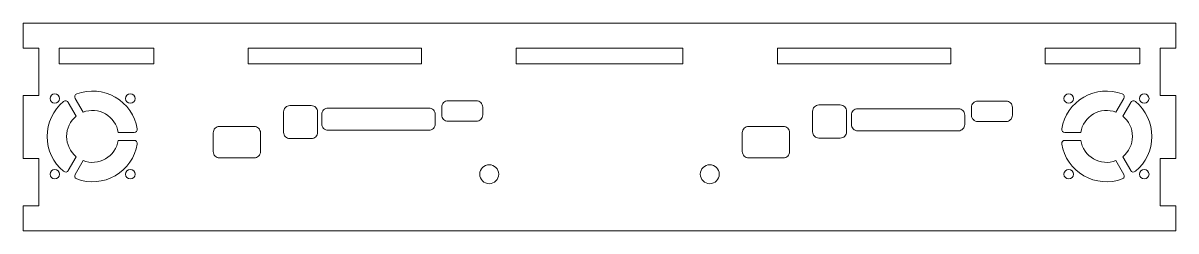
# Model space of a CAD drawing. Header units: millimetres. Extents: x -523 to -157, y 68 to 134.
import ezdxf

# ---------------------------------------------------------------- set-up
doc = ezdxf.new("R2010")
doc.units = ezdxf.units.MM

msp = doc.modelspace()

# ---------------------------------------------------------------- linework, layer by layer
at = {"color": 1, "lineweight": 5, "true_color": 0xff0000, "flags": 128}
for points in [[(-522.9, 75.81), (-522.9, 67.81), (-156.9, 67.81), (-156.9, 75.81), (-161.9, 75.81), (-161.9, 90.81), (-156.9, 90.81), (-156.9, 110.81), (-161.9, 110.81), (-161.9, 125.82), (-156.9, 125.82), (-156.9, 133.82), (-522.9, 133.82), (-522.9, 125.82), (-517.9, 125.82), (-517.9, 110.81), (-522.9, 110.81), (-522.9, 90.81), (-517.9, 90.81), (-517.9, 75.81)], [(-511.4, 125.82), (-481.4, 125.82), (-481.4, 120.82), (-511.4, 120.82)], [(-451.4, 125.82), (-396.4, 125.82), (-396.4, 120.82), (-451.4, 120.82)], [(-366.4, 120.82), (-366.4, 125.82), (-313.4, 125.82), (-313.4, 120.82)], [(-283.4, 120.82), (-283.4, 125.82), (-228.4, 125.82), (-228.4, 120.82)], [(-198.4, 120.82), (-198.4, 125.82), (-168.4, 125.82), (-168.4, 120.82)]]:
    msp.add_lwpolyline(points, close=True, dxfattribs=at)
for points in [[(-486.65, 100.24, 0.469857), (-505.85, 111.33, 0.464536), (-506.37, 109.89), (-503.84, 105.51, -0.480035), (-492.69, 99.08), (-487.63, 99.08, 0.464536)], [(-193.15, 100.24, 0.464536), (-192.16, 99.08), (-187.11, 99.08, -0.480035), (-175.96, 105.51), (-173.43, 109.89, 0.464536), (-173.95, 111.33, 0.469857)], [(-506, 104.26), (-508.53, 108.64, 0.464536), (-510.04, 108.91, 0.469857), (-510.04, 86.74, 0.464536), (-508.53, 87.01), (-506, 91.39, -0.480035)], [(-429.4, 105.62), (-429.4, 99.12, -0.414214), (-431.4, 97.12), (-438.2, 97.12, -0.414214), (-440.2, 99.12), (-440.2, 105.62, -0.414214), (-438.2, 107.62), (-431.4, 107.62, -0.414214)], [(-428.06, 101.8), (-428.06, 104.8, -0.414214), (-426.06, 106.8), (-394.06, 106.8, -0.414214), (-392.06, 104.8), (-392.06, 101.8, -0.414214), (-394.06, 99.8), (-426.06, 99.8, -0.414214)], [(-376.98, 107.13), (-376.98, 104.63, -0.414214), (-378.98, 102.63), (-387.98, 102.63, -0.414214), (-389.98, 104.63), (-389.98, 107.13, -0.414214), (-387.98, 109.13), (-378.98, 109.13, -0.414214)], [(-263.45, 97.3), (-270.25, 97.3, -0.414214), (-272.25, 99.3), (-272.25, 105.8, -0.414214), (-270.25, 107.8), (-263.45, 107.8, -0.414214), (-261.45, 105.8), (-261.45, 99.3, -0.414214)], [(-259.94, 104.61), (-259.94, 101.61, 0.414214), (-257.94, 99.61), (-225.94, 99.61, 0.414214), (-223.94, 101.61), (-223.94, 104.61, 0.414214), (-225.94, 106.61), (-257.94, 106.61, 0.414214)], [(-221.8, 104.56), (-221.8, 107.06, -0.414214), (-219.8, 109.06), (-210.8, 109.06, -0.414214), (-208.8, 107.06), (-208.8, 104.56, -0.414214), (-210.8, 102.56), (-219.8, 102.56, -0.414214)], [(-173.79, 104.26), (-171.27, 108.64, -0.464536), (-169.76, 108.91, -0.469857), (-169.76, 86.74, -0.464536), (-171.27, 87.01), (-173.79, 91.39, 0.480035)], [(-447.53, 98.99), (-447.53, 92.99, -0.414214), (-449.53, 90.99), (-460.53, 90.99, -0.414214), (-462.53, 92.99), (-462.53, 98.99, -0.414214), (-460.53, 100.99), (-449.53, 100.99, -0.414214)], [(-294.56, 93.02), (-294.56, 99.02, -0.414214), (-292.56, 101.02), (-281.56, 101.02, -0.414214), (-279.56, 99.02), (-279.56, 93.02, -0.414214), (-281.56, 91.02), (-292.56, 91.02, -0.414214)], [(-487.63, 96.58), (-492.69, 96.58, -0.480035), (-503.84, 90.14), (-506.37, 85.76, 0.464536), (-505.85, 84.32, 0.469857), (-486.65, 95.41, 0.464536)], [(-192.16, 96.58), (-187.11, 96.58, 0.480035), (-175.96, 90.14), (-173.43, 85.76, -0.464536), (-173.95, 84.32, -0.469857), (-193.15, 95.41, -0.464536)]]:
    msp.add_lwpolyline(points, format="xyb", close=True, dxfattribs=at)
at = {"color": 1, "lineweight": 5, "true_color": 0xff0000}
for centre, radius in [((-512.84, 109.83), 1.5), ((-488.84, 109.83), 1.5), ((-190.95, 109.83), 1.5), ((-166.95, 109.83), 1.5), ((-374.9, 85.82), 3), ((-304.9, 85.82), 3), ((-512.84, 85.83), 1.5), ((-488.84, 85.83), 1.5), ((-190.95, 85.83), 1.5), ((-166.95, 85.83), 1.5)]:
    msp.add_circle(centre, radius, dxfattribs=at)

doc.saveas('drawing.dxf')
